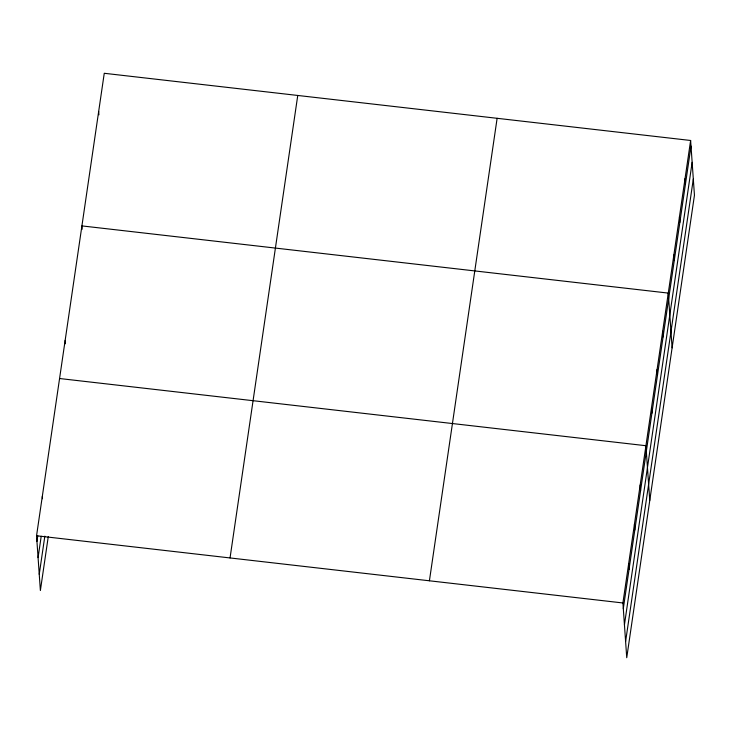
<?xml version="1.0" encoding="UTF-8"?>
<svg xmlns="http://www.w3.org/2000/svg" width="731" height="731" viewBox="0 0 731 731"><rect width="100%" height="100%" fill="white"/><g stroke="black" fill="none" stroke-linecap="round" stroke-linejoin="round"><path stroke-width="1.1" d="M48.273 536.609L40.379 590.52L36.55 535.768L104.259 73.283L690.621 140.48L694.45 195.232L626.741 657.717L622.913 602.965L690.621 140.48M36.943 541.415L37.765 535.796M38.076 557.616L41.201 536.28M39.246 574.319L44.838 536.125M230.046 557.945L297.755 95.459M429.417 580.789L497.126 118.303M623.305 608.612L691.014 146.118M624.438 624.813L692.147 162.328M625.608 641.516L693.317 179.022M59.567 378.521L645.93 445.718L649.758 500.47M36.55 535.768L622.913 602.965M685.038 178.629L685.431 184.276M679.446 216.787L679.848 222.425M673.863 254.945L674.256 260.583M672.109 347.855L668.28 293.094L81.918 225.906L82.155 229.287M662.688 331.253L663.09 336.9M657.105 369.411L657.498 375.049M651.522 407.569L651.915 413.207M640.182 485.028L640.575 490.675M634.426 524.346L634.819 529.984M628.669 563.656L629.062 569.294M98.676 111.432L98.913 114.822M65.16 340.372L65.397 343.753M42.307 496.459L42.462 498.716"/></g></svg>
